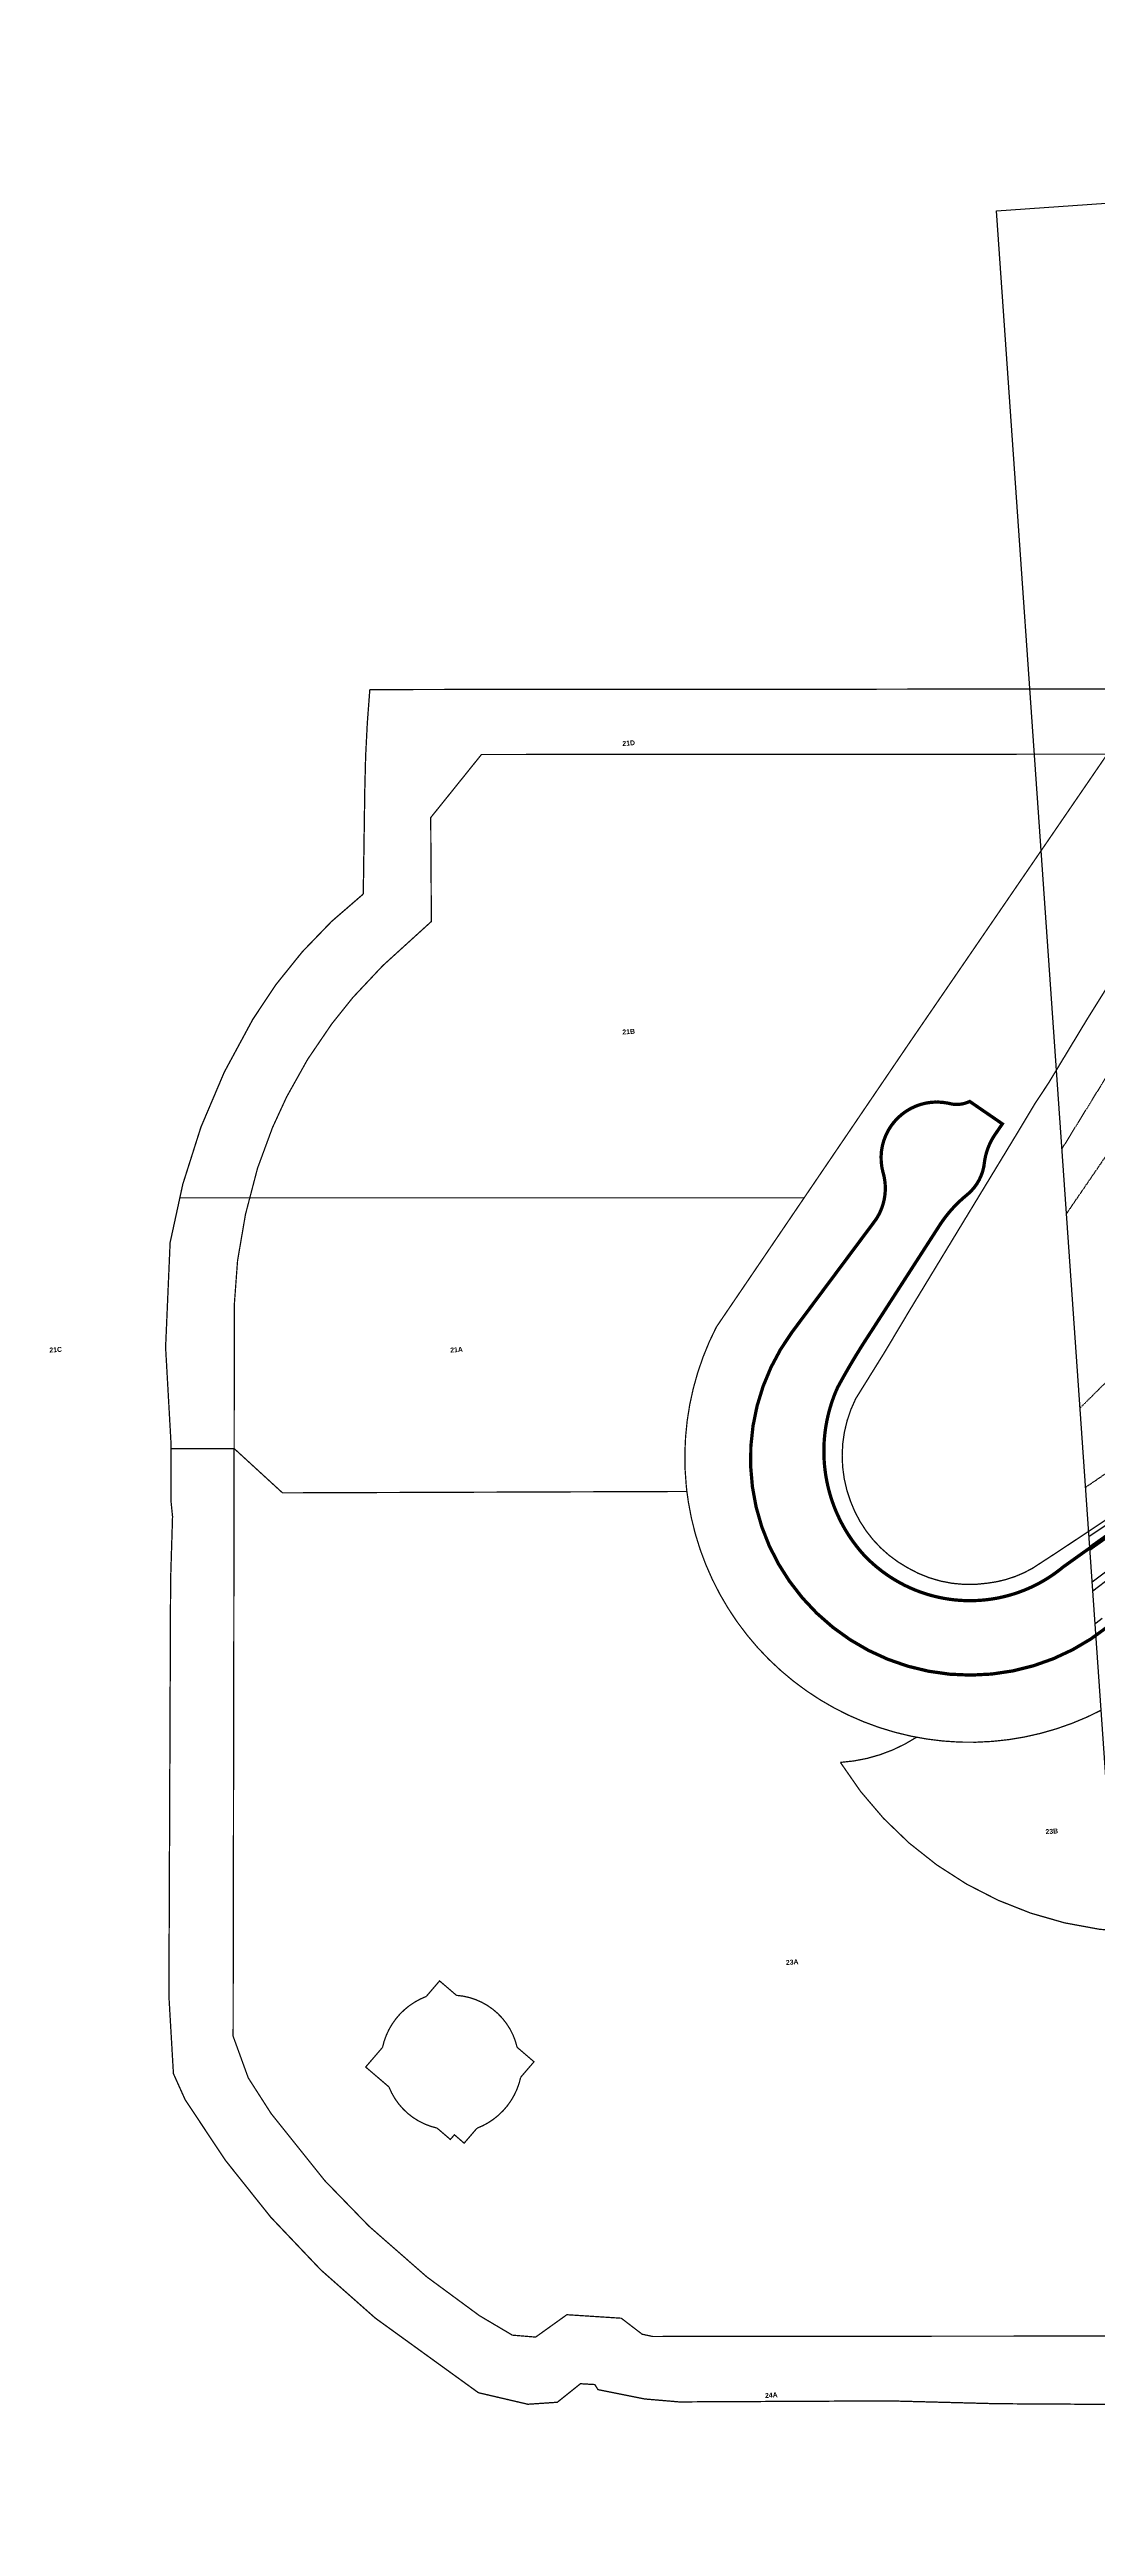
# Model space of a CAD drawing. Header units: millimetres. Extents: x 50357 to 985146, y 723188 to 1803594.
# Drawn here: x 831462 to 831782, y 819707 to 820462 of the extents above; entities that cross this region are included whole.
import ezdxf
from ezdxf.xclip import XClip

# ---------------------------------------------------------------- set-up
doc = ezdxf.new("R2010")
doc.units = ezdxf.units.MM
doc.header["$LTSCALE"] = 3
doc.header["$MEASUREMENT"] = 0
for name, pattern in [('DASHED', [19.05, 12.7, -6.35]), ('PHANTOM', [2.5, 1.25, -0.25, 0.25, -0.25, 0.25, -0.25]), ('x-baseplan$0$DGN Style 2', [1.94727e-06, 0, -1.94727e-06]), ('x-baseplan$0$XXXXX-PIW-DWG-P00-XXXX-R100-WS4-00$0$XXXXX-PIW-P-WHCGRDP1-XXX$0$HIDDEN', [9.525, 6.35, -3.175])]:
    doc.linetypes.add(name, pattern=pattern)
doc.layers.get('Defpoints').update_dxf_attribs({"color": 32})
for name, color, linetype in [('00_Xref', 7, 'Continuous'), ('_PARCEL BOUNDARY', 10, 'DASHED'), ('x-baseplan$0$XXXXX-PIW-DWG-P00-XXXX-R100-WS4-00$0$XXXXX-PIW-P-WHCGRDP1-XXX$0$MMH125__', 3, 'x-baseplan$0$XXXXX-PIW-DWG-P00-XXXX-R100-WS4-00$0$XXXXX-PIW-P-WHCGRDP1-XXX$0$HIDDEN'), ('x-baseplan$0$XXXXX-PIW-DWG-P00-XXXX-R100-WS4-00$0$XXXXX-PIW-P-WHCGRDP1-XXX$0$MMH813_1', 3, 'Continuous'), ('x-baseplan$0$XXXXX-PIW-DWG-P00-XXXX-R100-WS4-00$0$XXXXX-PIW-P-WHCGRDP1-XXX$0$MMH813__', 3, 'Continuous')]:
    doc.layers.add(name, color=color, linetype=linetype)
doc.layers.add('DraftConditionLine_AtGradeRoad_20180809', color=7, linetype='Continuous', lineweight=0)
doc.layers.add('x-baseplan$0$AR-ROAD_AR_BS_MI_', color=7, linetype='Continuous', true_color=0x6d6d6d)
doc.styles.add('_BOLD', font='arialbd.ttf', dxfattribs={"width": 0.8})

# ---------------------------------------------------------------- blocks, each defined once
blk = doc.blocks.new('x-baseplan$0$XXXXX-PIW-DWG-P00-XXXX-R100-WS4-00')
at = {"layer": 'x-baseplan$0$XXXXX-PIW-DWG-P00-XXXX-R100-WS4-00$0$XXXXX-PIW-P-WHCGRDP1-XXX$0$MMH125__', "ltscale": 0.1, "elevation": 5.02, "flags": 128}
blk.add_lwpolyline([(834162.37, 818072.13, 0.041317), (834153.66, 818054.56, 0.149831), (834152.95, 818029.09, 0.167866), (834164.68, 818009.54, 0.143372), (834187.21, 817997.65, 0.117117), (834209.54, 817998.54, 0.054077), (834229.89, 818009.48, 11.405065)], format="xyb", dxfattribs=at)
at = {"layer": 'x-baseplan$0$XXXXX-PIW-DWG-P00-XXXX-R100-WS4-00$0$XXXXX-PIW-P-WHCGRDP1-XXX$0$MMH813_1'}
for p, q in [((834236.23, 818002.81, 5.75), (834228.24, 817996.79, 5.45)), ((834237.61, 818000.97, 5.75), (834229.62, 817994.96, 5.45))]:
    blk.add_line(p, q, dxfattribs=at)
at = {"layer": 'x-baseplan$0$XXXXX-PIW-DWG-P00-XXXX-R100-WS4-00$0$XXXXX-PIW-P-WHCGRDP1-XXX$0$MMH813__', "ltscale": 0.005142, "elevation": 5.71}
blk.add_lwpolyline([(834255.19, 818027.4), (834222.81, 818004.47), (834222.52, 818004.26), (834220.91, 818003.04), (834220.14, 818002.48), (834219.34, 818001.91), (834218.52, 818001.37), (834217.7, 818000.85), (834216.86, 818000.34), (834216.02, 817999.85), (834215.16, 817999.38), (834214.29, 817998.93), (834213.41, 817998.5), (834212.53, 817998.09), (834211.63, 817997.7), (834210.73, 817997.32), (834209.81, 817996.97), (834208.89, 817996.64), (834207.97, 817996.33), (834207.03, 817996.04), (834206.09, 817995.77), (834205.15, 817995.52), (834204.2, 817995.3), (834203.24, 817995.09), (834202.28, 817994.91), (834201.32, 817994.74), (834200.35, 817994.6), (834199.38, 817994.48), (834198.41, 817994.38), (834197.43, 817994.31), (834196.46, 817994.25), (834195.48, 817994.22), (834194.5, 817994.21), (834193.52, 817994.22), (834192.55, 817994.25), (834191.57, 817994.3), (834190.59, 817994.38), (834189.62, 817994.47), (834188.65, 817994.59), (834187.68, 817994.73), (834186.72, 817994.89), (834185.76, 817995.07), (834184.8, 817995.28), (834183.85, 817995.5), (834182.9, 817995.75), (834181.96, 817996.02), (834181.03, 817996.3), (834180.1, 817996.61), (834179.18, 817996.94), (834178.27, 817997.29), (834177.36, 817997.66), (834176.47, 817998.05), (834175.98, 817998.28), (834175.58, 817998.46), (834174.7, 817998.89), (834173.83, 817999.34), (834172.97, 817999.81), (834172.12, 818000.29), (834171.29, 818000.8), (834170.46, 818001.32), (834169.65, 818001.87), (834168.85, 818002.43), (834168.06, 818003), (834167.28, 818003.6), (834166.52, 818004.21), (834165.77, 818004.84), (834165.04, 818005.49), (834164.32, 818006.15), (834163.61, 818006.83), (834162.92, 818007.52), (834162.25, 818008.23), (834161.59, 818008.95), (834160.95, 818009.69), (834160.32, 818010.44), (834159.72, 818011.21), (834159.12, 818011.98), (834158.55, 818012.78), (834157.99, 818013.58), (834157.46, 818014.4), (834156.94, 818015.22), (834156.43, 818016.06), (834155.95, 818016.91), (834155.49, 818017.78), (834155.04, 818018.65), (834154.62, 818019.53), (834154.21, 818020.42), (834153.83, 818021.32), (834153.46, 818022.22), (834153.12, 818023.14), (834152.79, 818024.06), (834152.49, 818024.99), (834152.21, 818025.92), (834151.94, 818026.87), (834151.7, 818027.81), (834151.48, 818028.77), (834151.28, 818029.72), (834151.11, 818030.68), (834150.95, 818031.65), (834150.81, 818032.62), (834150.7, 818033.59), (834150.61, 818034.56), (834150.53, 818035.62), (834150.45, 818036.55), (834150.39, 818037.53), (834150.35, 818038.5), (834150.33, 818039.48), (834150.33, 818040.46), (834150.35, 818041.44), (834150.39, 818042.41), (834150.46, 818043.39), (834150.55, 818044.36), (834150.65, 818045.34), (834150.78, 818046.31), (834150.93, 818047.27), (834151.11, 818048.23), (834151.3, 818049.19), (834151.51, 818050.15), (834151.56, 818050.33), (834151.75, 818051.1), (834152, 818052.04), (834152.28, 818052.98), (834152.58, 818053.91), (834152.89, 818054.84), (834153.23, 818055.75), (834153.59, 818056.66), (834153.97, 818057.57), (834154.36, 818058.46), (834154.78, 818059.34), (834155.22, 818060.22), (834155.67, 818061.09), (834156.15, 818061.94), (834156.64, 818062.79), (834157.15, 818063.62), (834157.31, 818063.88), (834157.68, 818064.48), (834161.94, 818071.46), (834162.37, 818072.13), (834185.56, 818108.08), (834185.68, 818108.26), (834186.22, 818109.07), (834186.78, 818109.87), (834187.37, 818110.65), (834187.97, 818111.42), (834188.59, 818112.17), (834189.23, 818112.9), (834189.32, 818113.01), (834189.89, 818113.62), (834190.56, 818114.33), (834191.26, 818115.01), (834191.97, 818115.68), (834192.69, 818116.33), (834193.44, 818116.96), (834193.83, 818117.28), (834194.22, 818117.61), (834195.01, 818118.34), (834195.74, 818119.13), (834196.41, 818119.96), (834197.02, 818120.84), (834197.57, 818121.76), (834198.05, 818122.72), (834198.46, 818123.71), (834198.79, 818124.73), (834199.06, 818125.77), (834199.25, 818126.82), (834199.38, 818127.81), (834199.54, 818128.75), (834199.74, 818129.67), (834200, 818130.59), (834200.3, 818131.49), (834200.38, 818131.72), (834200.64, 818132.38), (834201.03, 818133.24), (834201.46, 818134.09), (834201.93, 818134.91), (834202.44, 818135.71), (834204.13, 818138.18), (834208.27, 818144.21)], dxfattribs=at)
at = {"layer": 'x-baseplan$0$XXXXX-PIW-DWG-P00-XXXX-R100-WS4-00$0$XXXXX-PIW-P-WHCGRDP1-XXX$0$MMH813__', "ltscale": 0.005142}
for points in [[(834238.05, 818015.26, 5.91), (834233.15, 818011.8, 5.75), (834232.33, 818011.22, 5.72), (834231.52, 818010.64, 5.68), (834230.7, 818010.06, 5.65), (834229.89, 818009.48, 5.61), (834224.17, 818005.44, 5.34), (834223.36, 818004.86, 5.3), (834222.81, 818004.47, 5.27), (834222.52, 818004.26, 5.26), (834220.91, 818003.04, 5.18), (834220.14, 818002.48, 5.13), (834219.34, 818001.91, 5.09), (834218.52, 818001.37, 5.04), (834217.7, 818000.85, 4.99), (834216.86, 818000.34, 4.95), (834216.02, 817999.85, 4.9), (834215.16, 817999.38, 4.87), (834214.29, 817998.93, 4.84), (834213.41, 817998.5, 4.81), (834212.53, 817998.09, 4.78), (834211.63, 817997.7, 4.75), (834210.73, 817997.32, 4.72), (834209.81, 817996.97, 4.69), (834208.89, 817996.64, 4.67), (834207.97, 817996.33, 4.64), (834207.03, 817996.04, 4.62), (834206.09, 817995.77, 4.6), (834205.15, 817995.52, 4.58), (834204.2, 817995.3, 4.56), (834203.24, 817995.09, 4.54), (834202.28, 817994.91, 4.52), (834201.32, 817994.74, 4.51), (834200.35, 817994.6, 4.49), (834199.38, 817994.48, 4.48), (834198.41, 817994.38, 4.46), (834197.43, 817994.31, 4.45), (834196.46, 817994.25, 4.44), (834195.48, 817994.22, 4.43), (834194.5, 817994.21, 4.42), (834193.52, 817994.22, 4.42), (834192.55, 817994.25, 4.41), (834191.57, 817994.3, 4.41), (834190.59, 817994.38, 4.4), (834189.62, 817994.47, 4.4), (834188.65, 817994.59, 4.4), (834187.68, 817994.73, 4.4), (834186.72, 817994.89, 4.4), (834185.76, 817995.07, 4.4), (834184.8, 817995.28, 4.4), (834183.85, 817995.5, 4.41), (834182.9, 817995.75, 4.41), (834181.96, 817996.02, 4.42), (834181.03, 817996.3, 4.43), (834180.1, 817996.61, 4.43), (834179.18, 817996.94, 4.44), (834178.27, 817997.29, 4.45), (834177.36, 817997.66, 4.47), (834176.47, 817998.05, 4.48), (834175.98, 817998.28, 4.49), (834175.58, 817998.46, 4.49), (834174.7, 817998.89, 4.5), (834173.83, 817999.34, 4.51), (834172.97, 817999.81, 4.53), (834172.12, 818000.29, 4.54), (834171.29, 818000.8, 4.55), (834170.46, 818001.32, 4.56), (834169.65, 818001.87, 4.57), (834168.85, 818002.43, 4.58), (834168.06, 818003, 4.59), (834167.28, 818003.6, 4.6), (834166.52, 818004.21, 4.6), (834165.77, 818004.84, 4.61), (834165.04, 818005.49, 4.61), (834164.32, 818006.15, 4.61), (834163.61, 818006.83, 4.61), (834162.92, 818007.52, 4.61), (834162.25, 818008.23, 4.6), (834161.59, 818008.95, 4.6), (834160.95, 818009.69, 4.59), (834160.32, 818010.44, 4.59), (834159.72, 818011.21, 4.58), (834159.12, 818011.98, 4.57), (834158.55, 818012.78, 4.55), (834157.99, 818013.58, 4.54), (834157.46, 818014.4, 4.53), (834156.94, 818015.22, 4.52), (834156.43, 818016.06, 4.51), (834155.95, 818016.91, 4.49), (834155.49, 818017.78, 4.48), (834155.04, 818018.65, 4.47), (834154.62, 818019.53, 4.46), (834154.21, 818020.42, 4.45), (834153.83, 818021.32, 4.44), (834153.46, 818022.22, 4.43), (834153.12, 818023.14, 4.42), (834152.79, 818024.06, 4.41), (834152.49, 818024.99, 4.41), (834152.21, 818025.92, 4.4), (834151.94, 818026.87, 4.4), (834151.7, 818027.81, 4.4), (834151.48, 818028.77, 4.4), (834151.28, 818029.72, 4.4), (834151.11, 818030.68, 4.4), (834150.95, 818031.65, 4.4), (834150.81, 818032.62, 4.4), (834150.7, 818033.59, 4.41), (834150.61, 818034.56, 4.41), (834150.53, 818035.62, 4.42), (834150.45, 818036.55, 4.43), (834150.39, 818037.53, 4.44), (834150.35, 818038.5, 4.45), (834150.33, 818039.48, 4.46), (834150.33, 818040.46, 4.47), (834150.35, 818041.44, 4.48), (834150.39, 818042.41, 4.49), (834150.46, 818043.39, 4.51), (834150.55, 818044.36, 4.52), (834150.65, 818045.34, 4.53), (834150.78, 818046.31, 4.54), (834150.93, 818047.27, 4.55), (834151.11, 818048.23, 4.57), (834151.3, 818049.19, 4.58), (834151.51, 818050.15, 4.59), (834151.56, 818050.33, 4.59), (834151.75, 818051.1, 4.6), (834152, 818052.04, 4.62), (834152.28, 818052.98, 4.63), (834152.58, 818053.91, 4.64), (834152.89, 818054.84, 4.65), (834153.23, 818055.75, 4.66), (834153.59, 818056.66, 4.67), (834153.97, 818057.57, 4.69), (834154.36, 818058.46, 4.7), (834154.78, 818059.34, 4.71), (834155.22, 818060.22, 4.74), (834155.67, 818061.09, 4.76), (834156.15, 818061.94, 4.78), (834156.64, 818062.79, 4.8), (834157.15, 818063.62, 4.82), (834157.31, 818063.88, 4.83), (834157.68, 818064.48, 4.84), (834159.25, 818067.04, 4.9), (834159.77, 818067.9, 4.92), (834160.29, 818068.75, 4.94), (834160.81, 818069.6, 4.96), (834161.33, 818070.46, 4.98), (834161.85, 818071.31, 5), (834161.94, 818071.46, 5), (834162.37, 818072.13, 5.02), (834162.92, 818072.97, 5.04), (834163.46, 818073.81, 5.06), (834164, 818074.65, 5.08), (834164.54, 818075.5, 5.09), (834165.08, 818076.34, 5.11), (834180.8, 818100.71, 5.43), (834185.56, 818108.08, 5.52), (834185.68, 818108.26, 5.52), (834186.22, 818109.07, 5.55), (834186.78, 818109.87, 5.58), (834187.37, 818110.65, 5.61), (834187.97, 818111.42, 5.64), (834188.59, 818112.17, 5.68), (834189.23, 818112.9, 5.71), (834189.32, 818113.01, 5.72), (834189.89, 818113.62, 5.75), (834190.56, 818114.33, 5.82), (834191.26, 818115.01, 5.85), (834191.97, 818115.68, 5.86), (834192.69, 818116.33, 5.87), (834193.44, 818116.96, 5.87), (834193.83, 818117.28, 5.88), (834194.22, 818117.61, 5.88), (834195.01, 818118.34, 5.89), (834195.74, 818119.13, 5.9), (834196.41, 818119.96, 5.9), (834197.02, 818120.84, 5.91), (834197.57, 818121.76, 5.91), (834198.05, 818122.72, 5.92), (834198.46, 818123.71, 5.92), (834198.79, 818124.73, 5.92), (834199.06, 818125.77, 5.93), (834199.25, 818126.82, 5.93), (834199.38, 818127.81, 5.93), (834199.54, 818128.75, 5.93), (834199.74, 818129.67, 5.93), (834200, 818130.59, 5.93), (834200.3, 818131.49, 5.9), (834200.38, 818131.72, 5.88), (834200.64, 818132.38, 5.86), (834201.03, 818133.24, 5.85), (834201.46, 818134.09, 5.84), (834201.93, 818134.91, 5.83), (834202.44, 818135.71, 5.84), (834204.13, 818138.18, 5.9), (834204.7, 818139.01, 5.92), (834205.27, 818139.83, 5.94), (834205.83, 818140.66, 5.96), (834208.27, 818144.21, 6.05)], [(834234.39, 817984.28, 0), (834232.89, 817983.2, 0), (834230.93, 817981.89, 0), (834228.94, 817980.64, 0), (834228.71, 817980.51, 0), (834227.6, 817979.86, 0), (834226.9, 817979.47, 0), (834224.72, 817978.32, 0), (834222.51, 817977.25, 0), (834220.25, 817976.26, 0), (834217.97, 817975.36, 0), (834215.65, 817974.54, 0), (834213.3, 817973.8, 0), (834210.92, 817973.16, 0), (834208.53, 817972.6, 0), (834206.12, 817972.13, 0), (834203.69, 817971.74, 0), (834201.24, 817971.45, 0), (834198.79, 817971.25, 0), (834196.33, 817971.13, 0), (834193.87, 817971.11, 0), (834191.41, 817971.17, 0), (834188.96, 817971.33, 0), (834186.51, 817971.58, 0), (834184.08, 817971.91, 0), (834181.65, 817972.34, 0), (834179.25, 817972.85, 0), (834176.86, 817973.45, 0), (834174.5, 817974.14, 0), (834172.16, 817974.92, 0), (834169.86, 817975.78, 0), (834168.16, 817976.47, 0), (834167.59, 817976.72, 0), (834165.35, 817977.75, 0), (834163.16, 817978.85, 0), (834161, 817980.04, 0), (834158.89, 817981.31, 0), (834156.83, 817982.65, 0), (834156.3, 817983.01, 0), (834154.82, 817984.07, 0), (834152.86, 817985.55, 0), (834150.96, 817987.11, 0), (834149.12, 817988.74, 0), (834148.21, 817989.59, 0), (834147.33, 817990.44, 0), (834145.61, 817992.2, 0), (834143.96, 817994.02, 0), (834142.37, 817995.9, 0), (834141.24, 817997.34, 0), (834140.86, 817997.84, 0), (834139.41, 817999.83, 0), (834138.05, 818001.87, 0), (834136.75, 818003.97, 0), (834135.54, 818006.1, 0), (834134.4, 818008.29, 0), (834134.11, 818008.86, 0), (834133.34, 818010.51, 0), (834132.37, 818012.77, 0), (834131.48, 818015.06, 0), (834130.67, 818017.38, 0), (834129.95, 818019.74, 0), (834129.32, 818022.11, 0), (834128.77, 818024.51, 0), (834128.31, 818026.93, 0), (834127.94, 818029.36, 0), (834127.66, 818031.8, 0), (834127.47, 818034.26, 0), (834127.44, 818036.72, 0), (834127.49, 818039.17, 0), (834127.64, 818041.62, 0), (834127.87, 818044.06, 0), (834128.19, 818046.49, 0), (834128.6, 818048.91, 0), (834129.1, 818051.3, 0), (834129.38, 818052.45, 0), (834129.69, 818053.67, 0), (834130.36, 818056.02, 0), (834131.12, 818058.34, 0), (834131.96, 818060.63, 0), (834132.88, 818062.88, 0), (834133.88, 818065.09, 0), (834134.97, 818067.27, 0), (834135.63, 818068.5, 0), (834136.13, 818069.4, 0), (834137.4, 818071.54, 0), (834138.75, 818073.62, 0), (834139.88, 818075.26, 0), (834140.17, 818075.66, 0), (834144.38, 818081.07, 0), (834148.57, 818086.68, 0), (834165.76, 818110, 0)], [(834234.88, 817988.37, 0), (834233, 817986.96, 0), (834232.62, 817986.67, 0), (834231.18, 817985.64, 0), (834229.32, 817984.38, 0), (834227.41, 817983.19, 0), (834227.19, 817983.06, 0), (834226.13, 817982.45, 0), (834225.46, 817982.07, 0), (834223.38, 817980.97, 0), (834221.26, 817979.95, 0), (834219.11, 817979.01, 0), (834216.92, 817978.14, 0), (834214.71, 817977.36, 0), (834212.46, 817976.66, 0), (834210.19, 817976.04, 0), (834207.91, 817975.51, 0), (834205.6, 817975.06, 0), (834203.28, 817974.69, 0), (834200.94, 817974.41, 0), (834198.6, 817974.21, 0), (834196.25, 817974.11, 0), (834193.9, 817974.08, 0), (834191.55, 817974.15, 0), (834189.2, 817974.3, 0), (834186.86, 817974.53, 0), (834184.54, 817974.85, 0), (834182.22, 817975.26, 0), (834179.92, 817975.75, 0), (834177.64, 817976.32, 0), (834175.38, 817976.98, 0), (834173.15, 817977.72, 0), (834170.95, 817978.54, 0), (834169.33, 817979.21, 0), (834168.78, 817979.45, 0), (834166.64, 817980.43, 0), (834164.54, 817981.49, 0), (834162.48, 817982.62, 0), (834160.47, 817983.83, 0), (834158.5, 817985.11, 0), (834157.99, 817985.46, 0), (834156.58, 817986.47, 0), (834154.71, 817987.89, 0), (834152.89, 817989.38, 0), (834151.13, 817990.94, 0), (834150.26, 817991.74, 0), (834149.42, 817992.56, 0), (834147.78, 817994.24, 0), (834146.2, 817995.98, 0), (834144.68, 817997.78, 0), (834143.6, 817999.15, 0), (834143.24, 817999.63, 0), (834141.86, 818001.53, 0), (834140.55, 818003.48, 0), (834139.31, 818005.48, 0), (834138.15, 818007.53, 0), (834137.06, 818009.61, 0), (834136.79, 818010.16, 0), (834136.05, 818011.73, 0), (834135.12, 818013.89, 0), (834134.27, 818016.09, 0), (834133.5, 818018.31, 0), (834132.81, 818020.55, 0), (834132.2, 818022.83, 0), (834131.68, 818025.12, 0), (834131.25, 818027.43, 0), (834130.89, 818029.75, 0), (834130.63, 818032.09, 0), (834130.44, 818034.43, 0), (834130.41, 818036.78, 0), (834130.47, 818039.13, 0), (834130.61, 818041.47, 0), (834130.83, 818043.8, 0), (834131.14, 818046.12, 0), (834131.54, 818048.43, 0), (834132.02, 818050.72, 0), (834132.28, 818051.82, 0), (834132.58, 818052.98, 0), (834133.23, 818055.22, 0), (834133.95, 818057.44, 0), (834134.76, 818059.62, 0), (834135.64, 818061.77, 0), (834136.6, 818063.89, 0), (834137.64, 818065.96, 0), (834138.27, 818067.14, 0), (834138.75, 818067.99, 0), (834139.97, 818070.04, 0), (834141.26, 818072.03, 0), (834142.35, 818073.59, 0), (834142.62, 818073.97, 0), (834146.83, 818079.38, 0), (834151.02, 818084.99, 0), (834167.8, 818107.76, 0)], [(834256.03, 818026.8, 0), (834223.37, 818003.67, 0), (834221.49, 818002.26, 0), (834221.22, 818002.06, 0), (834220.22, 818001.34, 0), (834218.91, 818000.46, 0), (834217.57, 817999.62, 0), (834217.42, 817999.53, 0), (834216.67, 817999.1, 0), (834216.2, 817998.84, 0), (834214.74, 817998.06, 0), (834213.26, 817997.35, 0), (834211.75, 817996.69, 0), (834210.21, 817996.08, 0), (834208.66, 817995.53, 0), (834207.09, 817995.04, 0), (834205.5, 817994.61, 0), (834203.89, 817994.23, 0), (834202.27, 817993.91, 0), (834200.64, 817993.66, 0), (834199.01, 817993.46, 0), (834197.36, 817993.32, 0), (834195.72, 817993.25, 0), (834194.07, 817993.23, 0), (834192.42, 817993.28, 0), (834190.77, 817993.38, 0), (834189.13, 817993.55, 0), (834187.5, 817993.77, 0), (834185.87, 817994.06, 0), (834184.26, 817994.4, 0), (834182.66, 817994.8, 0), (834181.08, 817995.27, 0), (834179.52, 817995.79, 0), (834177.97, 817996.36, 0), (834176.83, 817996.83, 0), (834176.45, 817996.99, 0), (834174.95, 817997.68, 0), (834173.48, 817998.42, 0), (834172.03, 817999.22, 0), (834170.62, 818000.07, 0), (834169.24, 818000.97, 0), (834168.88, 818001.21, 0), (834167.89, 818001.92, 0), (834166.58, 818002.92, 0), (834165.3, 818003.96, 0), (834164.07, 818005.05, 0), (834163.46, 818005.62, 0), (834162.87, 818006.19, 0), (834161.72, 818007.37, 0), (834160.61, 818008.59, 0), (834159.55, 818009.85, 0), (834158.79, 818010.81, 0), (834158.53, 818011.15, 0), (834157.56, 818012.48, 0), (834156.65, 818013.85, 0), (834155.78, 818015.26, 0), (834154.96, 818016.69, 0), (834154.2, 818018.15, 0), (834154.01, 818018.54, 0), (834153.49, 818019.64, 0), (834152.84, 818021.15, 0), (834152.24, 818022.69, 0), (834151.7, 818024.25, 0), (834151.22, 818025.83, 0), (834150.8, 818027.42, 0), (834150.43, 818029.03, 0), (834150.12, 818030.65, 0), (834149.88, 818032.28, 0), (834149.69, 818033.91, 0), (834149.56, 818035.56, 0), (834149.43, 818037.2, 0), (834149.36, 818038.86, 0), (834149.35, 818040.51, 0), (834149.4, 818042.17, 0), (834149.52, 818043.83, 0), (834149.69, 818045.48, 0), (834149.92, 818047.13, 0), (834150.06, 818047.93, 0), (834150.22, 818048.77, 0), (834150.57, 818050.4, 0), (834150.99, 818052.02, 0), (834151.47, 818053.63, 0), (834152, 818055.22, 0), (834152.59, 818056.79, 0), (834153.25, 818058.34, 0), (834153.65, 818059.22, 0), (834153.96, 818059.86, 0), (834154.74, 818061.41, 0), (834155.59, 818062.92, 0), (834156.31, 818064.1, 0), (834156.49, 818064.4, 0), (834160.06, 818070.26, 0), (834163.81, 818076.17, 0), (834180.08, 818101.39, 0), (834184.99, 818109.02, 0), (834185.05, 818109.12, 0)]]:
    blk.add_polyline3d(points, dxfattribs=at)
blk = doc.blocks.new('x-baseplan')
at = {"layer": 'x-baseplan$0$AR-ROAD_AR_BS_MI_'}
blk.add_line((834217.07, 818004.36), (834353.63, 818095.16), dxfattribs=at)
at = {"layer": 'x-baseplan$0$AR-ROAD_AR_BS_MI_', "linetype": 'x-baseplan$0$DGN Style 2', "lineweight": 0, "flags": 128}
for points in [[(834018.47, 818271.96), (834170.03, 818271.86), (834240.01, 818271.91)], [(834338.64, 817759.3), (834330.93, 817747.27), (834329.82, 817745.85), (834328.55, 817744.57), (834327.14, 817743.44), (834325.61, 817742.49), (834323.97, 817741.72), (834322.26, 817741.14), (834320.08, 817740.72), (834269.72, 817740.45), (834219.96, 817740.53), (834189.17, 817741.14), (834167.98, 817742.62), (834089.24, 817741.61), (834063.8, 817742), (834061.99, 817741.99), (834060.19, 817741.98), (834058.38, 817741.99), (834056.57, 817742.02), (834054.77, 817742.06), (834052.96, 817742.12), (834051.16, 817742.19), (834049.35, 817742.23), (834047.56, 817742.48), (834045.82, 817742.95), (834044.14, 817743.62), (834042.59, 817744.54), (834041.04, 817745.47), (834039.5, 817746.42), (834037.72, 817747.53), (834017.77, 817760.4), (834002.15, 817771.82), (833988.2, 817785.4), (833964.24, 817813.25), (833941.51, 817845.5), (833942.28, 817909.63), (833942.24, 817939.9), (833942.53, 817969.8), (833941.17, 817989.39), (833943.36, 818000.04)], [(834356.49, 817806.09), (834356.49, 817806.08), (834353.36, 817801.12), (834348.18, 817792.05), (834342, 817781.29), (834337.82, 817773.86), (834333.93, 817766.29), (834328.55, 817756.22), (834321.67, 817754.73), (834314.9, 817753.14), (834306.78, 817751.36), (834293.69, 817749.91), (834251.08, 817749.28), (834225.55, 817749.28), (834207.55, 817749.19), (834176.44, 817748.99), (834157.37, 817748.89), (834129.08, 817748.76), (834114.3, 817749.6), (834102.06, 817750.94), (834095.28, 817751.73), (834087.65, 817752.45), (834080.5, 817754.51), (834075.53, 817755.48), (834068.5, 817749.3), (834052.26, 817749.67), (834046.21, 817753.18), (834034.66, 817759.38), (834019.87, 817769.75), (834005.84, 817781.13), (833992.64, 817793.47), (833980.34, 817806.7), (833968.99, 817820.76), (833959.72, 817834.12), (833950.31, 817850)]]:
    blk.add_lwpolyline(points, dxfattribs=at)
at = {"layer": 'x-baseplan$0$AR-ROAD_AR_BS_MI_', "linetype": 'x-baseplan$0$DGN Style 2', "flags": 128}
for points in [[(834296.64, 818266.97), (834296.61, 818266.86), (834296.57, 818266.74), (834296.54, 818266.62), (834296.51, 818266.5), (834296.49, 818266.38), (834296.44, 818266.16), (834294.52, 818261.04), (834292.5, 818255.94), (834290.39, 818250.88), (834288.2, 818245.86), (834285.92, 818240.88), (834283.55, 818235.94), (834279.81, 818228.56), (834260.26, 818194.18), (834240.1, 818160.14), (834218.88, 818125.7)], [(834212.44, 818095.01), (834277.13, 818189.59), (834277.26, 818189.78), (834277.38, 818189.98), (834277.51, 818190.17), (834277.63, 818190.37), (834277.74, 818190.57), (834277.86, 818190.78), (834277.97, 818190.98), (834278.07, 818191.19), (834278.17, 818191.4), (834278.27, 818191.61), (834278.37, 818191.82), (834278.46, 818192.03), (834278.55, 818192.25), (834278.63, 818192.47), (834278.71, 818192.68), (834278.78, 818192.9), (834278.86, 818193.12), (834278.92, 818193.35), (834278.99, 818193.57), (834279.05, 818193.79), (834279.11, 818194.02), (834279.16, 818194.25), (834279.21, 818194.47), (834279.29, 818194.91)], [(834236.41, 818060.84), (834194.52, 818019.36)]]:
    blk.add_lwpolyline(points, dxfattribs=at)
at = {"layer": 'x-baseplan$0$AR-ROAD_AR_BS_MI_', "linetype": 'x-baseplan$0$DGN Style 2'}
blk.add_open_spline([(834217.16, 818123.01), (834207.97, 818108.73), (834203.01, 818100.94), (834198.06, 818093.15), (834190.62, 818081.99), (834182.3, 818069.51), (834173.97, 818057.03), (834172.72, 818055.14), (834172.44, 818054.65), (834171.88, 818053.67), (834171.38, 818052.72), (834170.77, 818051.37), (834170.42, 818050.51), (834170.28, 818050.12), (834170.23, 818049.92), (834170.19, 818049.72), (834170.14, 818049.49), (834169.74, 818048.4), (834169.42, 818047.3), (834168.84, 818044.68), (834168.59, 818042.67), (834168.57, 818039.77), (834168.68, 818038.3), (834168.81, 818037.28), (834168.89, 818036.75), (834169.04, 818035.78), (834169.24, 818034.82), (834169.45, 818033.9), (834169.58, 818033.39), (834169.71, 818032.88), (834169.9, 818032.21), (834170.19, 818031.2), (834170.69, 818029.81), (834171.03, 818028.91), (834171.4, 818028.04), (834171.78, 818027.15), (834172.27, 818026.17), (834172.54, 818025.66), (834173.27, 818024.36), (834174.13, 818023.08), (834175.87, 818020.97), (834176.82, 818019.99), (834178.14, 818018.82), (834178.57, 818018.47), (834179.74, 818017.57), (834180.76, 818016.89), (834182.31, 818016), (834183.08, 818015.6), (834183.86, 818015.19), (834184.88, 818014.7), (834185.91, 818014.23), (834187.24, 818013.67), (834188, 818013.38), (834189.35, 818012.87), (834190.12, 818012.62), (834190.98, 818012.34), (834191.52, 818012.19), (834192.05, 818012.05), (834192.9, 818011.86), (834193.86, 818011.69), (834195.59, 818011.53), (834196.73, 818011.51), (834198.12, 818011.6), (834199.27, 818011.69), (834200.93, 818011.93), (834201.95, 818012.12), (834203.03, 818012.35), (834203.99, 818012.58), (834205.45, 818013.01), (834207.14, 818013.56), (834208.4, 818014.1), (834209.52, 818014.66), (834210.66, 818015.27), (834211.75, 818015.98), (834212.64, 818016.64), (834212.85, 818016.8), (834213.05, 818016.96), (834213.38, 818017.18), (834235.42, 818032.28), (834257.46, 818047.37), (834313.23, 818085.55)], degree=3, knots=[0, 0, 0, 0, 0.118549, 0.119922, 0.119922, 0.292667, 0.314758, 0.314758, 0.322104, 0.322104, 0.329451, 0.336081, 0.341297, 0.341488, 0.341488, 0.343923, 0.344155, 0.344618, 0.358987, 0.358987, 0.379393, 0.385178, 0.39664, 0.398543, 0.398543, 0.403565, 0.411326, 0.411326, 0.415739, 0.418174, 0.418174, 0.424794, 0.431794, 0.437349, 0.437349, 0.444091, 0.44981, 0.451582, 0.451582, 0.469286, 0.471423, 0.487063, 0.487063, 0.494301, 0.494301, 0.506246, 0.510156, 0.517505, 0.517505, 0.52162, 0.532201, 0.532201, 0.540333, 0.542782, 0.550898, 0.550898, 0.554553, 0.55809, 0.55809, 0.565833, 0.570707, 0.580657, 0.580657, 0.588819, 0.595598, 0.602376, 0.602376, 0.609847, 0.615173, 0.622211, 0.632923, 0.632923, 0.638514, 0.649735, 0.649735, 0.652952, 0.653071, 0.653071, 0.658133, 1, 1, 1, 1], dxfattribs=at)
blk.add_blockref('x-baseplan$0$XXXXX-PIW-DWG-P00-XXXX-R100-WS4-00', (0, 0))
blk = doc.blocks.new('PARCEL BOUNDARY')
at = {"layer": '_PARCEL BOUNDARY', "ltscale": 0.2, "const_width": 400}
for points in [[(834256694, 817133907), (834232989, 817133690), (834202736, 817133865), (834169745, 817134732), (834105632, 817134419), (834095122, 817135317), (834080874, 817138176), (834079946, 817139711), (834075547, 817139970), (834068485, 817134307), (834059513, 817133702), (834044421, 817137222), (834012957, 817159986, -0.0868696), (833954966, 817226586), (833951380, 817234555), (833950000, 817258228), (833950511, 817384961), (833951109, 817404498), (833950597, 817409587), (833950593, 817427676), (833948989, 817456124), (833950364, 817488063, -0.0940633), (833975556, 817556113, -0.0902781), (834009286, 817594401), (834009749, 817626239, -0.0189096), (834011285, 817656779), (834240035, 817656948)], [(834242750, 817576451), (834230030, 817556108), (834218394, 817536845), (834214232, 817530553), (834209561, 817522752), (834175873, 817467287), (834168313, 817454617), (834159505, 817440452, 0.2107846), (834157945, 817409099, 0.1803051), (834175259, 817388920, 0.1721578), (834199780, 817384186, 0.1021896), (834213411, 817388708), (834221184, 817393764), (834236604, 817404009)]]:
    blk.add_lwpolyline(points, format="xyb", dxfattribs=at)
at = {"layer": '_PARCEL BOUNDARY', "ltscale": 100, "const_width": 383}
for points in [[(834234507, 817345489), (834230017, 817343309), (834225409, 817341391), (834220700, 817339740), (834215903, 817338363), (834211035, 817337263), (834206112, 817336444), (834201150, 817335909), (834196165, 817335659), (834191175, 817335696), (834186195, 817336019), (834181241, 817336628), (834176331, 817337520), (834171480, 817338692), (834166704, 817340140), (834162019, 817341861), (834157440, 817343847), (834152984, 817346093), (834148663, 817348590), (834144493, 817351332), (834140487, 817354308), (834136658, 817357510), (834133019, 817360925), (834129583, 817364544), (834126359, 817368355), (834123360, 817372343), (834120595, 817376498), (834118072, 817380804), (834115801, 817385248), (834113788, 817389815), (834112041, 817394490), (834110565, 817399257), (834109365, 817404102), (834108445, 817409007), (834108007, 817412150), (833984648, 817411723), (833969897, 817425250), (833969935, 817447466), (833969971, 817469437), (833970937, 817482557), (833973350, 817496662), (833977027, 817510752), (833981581, 817523118), (833985886, 817532471), (833992319, 817543971), (833999729, 817554866), (834006171, 817562900), (834015255, 817572566), (834030059, 817586023), (834029857, 817617710), (834045344, 817636969), (834236237, 817637072), (834176143, 817549386), (834130481, 817482167), (834117000, 817462322), (834114846, 817457820), (834112955, 817453202), (834111331, 817448483), (834109981, 817443678), (834108909, 817438804), (834108118, 817433876), (834107612, 817428911), (834107391, 817423925), (834107456, 817418935), (834107808, 817413957), (834108007, 817412150)], [(834266885, 817154545), (834097559, 817154381), (834094364, 817155070), (834087999, 817159949), (834071396, 817161019), (834061877, 817154192), (834054778, 817154779), (834044721, 817160731), (834028686, 817172548), (834011041, 817188012), (833997529, 817201937), (833981199, 817222357), (833974218, 817233241), (833969588, 817245978), (833969893, 817425241), (833950594, 817425173)]]:
    blk.add_lwpolyline(points, dxfattribs=at)
at = {"layer": '_PARCEL BOUNDARY', "ltscale": 100, "const_width": 383, "flags": 128}
blk.add_lwpolyline([(833953173, 817501723), (833974494, 817501723), (834143765, 817501723)], dxfattribs=at)
blk.add_lwpolyline([(834260789, 817365275), (834285886, 817336758), (834273307, 817297390, -0.0125363), (834271640, 817293857, -0.2950948), (834244613, 817277698, -0.2491379), (834154832, 817329505, 0.128618), (834178082, 817337195)], format="xyb", dxfattribs=at)
blk.add_lwpolyline([(834061374, 817238180), (834056220, 817242594, 0.3295734), (834037718, 817258441), (834032571, 817262849), (834028493, 817258096, 0.2541469), (834015160, 817242558), (834010027, 817236575), (834017126, 817230501, 0.2490243), (834031795, 817217950), (834035854, 817214477), (834037099, 817215913), (834040064, 817213340), (834043981, 817217905, 0.2531514), (834057312, 817233445)], format="xyb", close=True, dxfattribs=at)
at = {"layer": '_PARCEL BOUNDARY', "ltscale": 100, "const_width": 383, "elevation": 989000, "flags": 128}
blk.add_lwpolyline([(834061374, 817238180), (834056220, 817242594, 0.3295734), (834037718, 817258441), (834032571, 817262849), (834028493, 817258096, 0.2541469), (834015160, 817242558), (834010027, 817236575), (834017126, 817230501, 0.2490243), (834031795, 817217950), (834035854, 817214477), (834037099, 817215913), (834040064, 817213340), (834043981, 817217905, 0.2531514), (834057312, 817233445)], format="xyb", close=True, dxfattribs=at)
at = {"layer": 'Defpoints', "style": '_BOLD', "width": 0.8}
for s, p in [('21D', (834088379, 817639572, 994000)), ('21B', (834088379, 817551544, 994000)), ('21C', (833913594, 817454515, 994000)), ('21A', (834035865, 817454515, 994000)), ('23B', (834217451, 817307605, 994000)), ('23A', (834138253, 817267692, 994000)), ('24A', (834131894, 817135590, 994000))]:
    blk.add_text(s, height=1500, rotation=4.00124, dxfattribs=at).set_placement(p)

msp = doc.modelspace()

# ---------------------------------------------------------------- linework, layer by layer
at = {"layer": 'Defpoints'}
msp.add_lwpolyline([(831750.6898, 820412.908), (832454.9178, 820462.139), (832504.2978, 819755.7781), (831800.0699, 819706.5472)], close=True, dxfattribs=at)
at = {"layer": 'DraftConditionLine_AtGradeRoad_20180809', "linetype": 'PHANTOM', "ltscale": 0.3, "const_width": 1, "flags": 128}
msp.add_lwpolyline([(831989.3779, 820165.7243), (831989.3991, 820165.0595), (831989.4085, 820164.3945), (831989.4064, 820163.7294), (831989.3927, 820163.0644), (831989.3674, 820162.3998), (831989.3305, 820161.7358), (831989.282, 820161.0724), (831989.2219, 820160.4101), (831989.1503, 820159.7488), (831989.0671, 820159.0889), (831988.9725, 820158.4306), (831988.8664, 820157.774), (831988.7488, 820157.1194), (831988.6198, 820156.4669), (831988.4795, 820155.8168), (831988.3278, 820155.1693), (831988.1649, 820154.5244), (831987.9907, 820153.8825), (831987.8053, 820153.2438), (831987.6089, 820152.6084), (831987.4013, 820151.9765), (831987.1828, 820151.3483), (831986.9533, 820150.7241), (831986.713, 820150.1039), (831986.4619, 820149.488), (831986.2001, 820148.8766), (831985.9276, 820148.2699), (831985.6447, 820147.668), (831985.3512, 820147.0711), (831985.0474, 820146.4795), (831984.7333, 820145.8932), (831984.409, 820145.3126), (831984.0746, 820144.7376), (831983.7302, 820144.1686), (831983.376, 820143.6057), (831983.012, 820143.0491), (831982.6383, 820142.4989), (831982.2551, 820141.9553), (831981.8625, 820141.4184), (831981.4605, 820140.8885), (831981.0494, 820140.3657), (831980.6292, 820139.8502), (831980.2001, 820139.342), (831979.7622, 820138.8415), (831979.762, 820138.8413), (831977.7578, 820136.8526), (831975.7191, 820134.8992), (831973.6467, 820132.9817), (831971.5411, 820131.1006), (831969.4031, 820129.2566), (831967.2331, 820127.4501), (831965.032, 820125.6818), (831962.8003, 820123.9522), (831960.5388, 820122.2618), (831958.2482, 820120.6111), (831955.929, 820119.0007), (831953.5822, 820117.431), (831951.2082, 820115.9024), (831948.808, 820114.4156), (831946.3822, 820112.9708), (831943.9315, 820111.5686), (831941.4568, 820110.2094), (831938.9587, 820108.8936), (831937.8511, 820108.3279, 0.0292121), (831912.0276, 820095.8033, 0.02526117), (831807.7847, 820025.4198), (831771.119, 819999.2796), (831770.5182, 819998.7875), (831769.909, 819998.3061), (831769.2914, 819997.8353), (831768.6657, 819997.3754), (831768.0321, 819996.9264), (831767.3907, 819996.4886), (831766.7418, 819996.0621), (831766.0856, 819995.6469), (831765.4222, 819995.2433), (831764.7518, 819994.8513), (831764.0747, 819994.471), (831763.3911, 819994.1026), (831762.7012, 819993.7462), (831762.0051, 819993.402), (831761.3032, 819993.0699), (831760.5955, 819992.7501), (831759.8824, 819992.4427), (831759.164, 819992.1478), (831758.4406, 819991.8655), (831757.7124, 819991.5958), (831756.9796, 819991.3389), (831756.2424, 819991.0949), (831755.5011, 819990.8637), (831754.7558, 819990.6455), (831754.0068, 819990.4404), (831753.2544, 819990.2483), (831752.4988, 819990.0694), (831751.7401, 819989.9038), (831750.9786, 819989.7514), (831750.2147, 819989.6123), (831749.4484, 819989.4865), (831748.68, 819989.3742), (831747.9098, 819989.2752), (831747.1379, 819989.1898), (831746.3647, 819989.1178), (831745.5904, 819989.0593), (831744.8151, 819989.0144), (831744.0392, 819988.983), (831743.2629, 819988.9651), (831742.4864, 819988.9608), (831741.7099, 819988.97), (831740.9337, 819988.9928), (831740.158, 819989.0291), (831739.383, 819989.079), (831738.6091, 819989.1424), (831737.8363, 819989.2193), (831737.0651, 819989.3096), (831736.2955, 819989.4134), (831735.5278, 819989.5306), (831734.7624, 819989.6612), (831733.9993, 819989.8051), (831733.2388, 819989.9624), (831732.4812, 819990.1328), (831731.7267, 819990.3165), (831730.9755, 819990.5133), (831730.2279, 819990.7232), (831729.484, 819990.9461), (831728.7441, 819991.182), (831728.0085, 819991.4307), (831727.2773, 819991.6923), (831726.5508, 819991.9665), (831725.8292, 819992.2534), (831725.1127, 819992.5528), (831724.4016, 819992.8648), (831723.696, 819993.189), (831722.9961, 819993.5255), (831722.3023, 819993.8742), (831721.6146, 819994.235), (831720.9333, 819994.6077), (831720.2587, 819994.9922), (831719.5908, 819995.3885), (831718.93, 819995.7963), (831718.2764, 819996.2156), (831717.6302, 819996.6463), (831716.9916, 819997.0881), (831716.3609, 819997.5411), (831715.7381, 819998.005), (831715.1235, 819998.4796), (831714.5173, 819998.965), (831713.9197, 819999.4608), (831713.3308, 819999.967), (831712.7509, 820000.4834), (831712.18, 820001.0098), (831711.6184, 820001.5462), (831711.0663, 820002.0922), (831710.5237, 820002.6478), (831710.2774, 820002.9065), (831709.7302, 820003.5218), (831709.1939, 820004.1465), (831708.6685, 820004.7804), (831708.1542, 820005.4234), (831707.6513, 820006.0754), (831707.1598, 820006.7359), (831706.6799, 820007.405), (831706.2117, 820008.0823), (831705.7555, 820008.7678), (831705.3113, 820009.461), (831704.8792, 820010.1619), (831704.4595, 820010.8703), (831704.0521, 820011.5858), (831703.6574, 820012.3084), (831703.2753, 820013.0377), (831702.9059, 820013.7736), (831702.5495, 820014.5159), (831702.2061, 820015.2642), (831701.8758, 820016.0184), (831701.5587, 820016.7783), (831701.255, 820017.5436), (831700.9646, 820018.3141), (831700.6877, 820019.0895), (831700.4244, 820019.8696), (831700.1747, 820020.6542), (831699.9388, 820021.4431), (831699.7167, 820022.2359), (831699.5085, 820023.0325), (831699.3142, 820023.8327), (831699.1338, 820024.636), (831698.9676, 820025.4425), (831698.8154, 820026.2516), (831698.6774, 820027.0634), (831698.5535, 820027.8774), (831698.4439, 820028.6934), (831698.3486, 820029.5113), (831698.2675, 820030.3306), (831698.2008, 820031.1513), (831698.1483, 820031.973), (831698.1103, 820032.7955), (831698.0866, 820033.6185), (831698.0772, 820034.4418), (831698.0822, 820035.2652), (831698.1016, 820036.0883), (831698.1354, 820036.911), (831698.1835, 820037.733), (831698.246, 820038.554), (831698.3227, 820039.3738), (831698.4138, 820040.1921), (831698.5191, 820041.0087), (831698.6387, 820041.8234), (831698.7725, 820042.6358), (831698.9204, 820043.4458), (831699.0824, 820044.253), (831699.2585, 820045.0574), (831699.4486, 820045.8585), (831699.6527, 820046.6562), (831699.8707, 820047.4502), (831700.1024, 820048.2403), (831700.348, 820049.0262), (831700.6072, 820049.8077), (831700.88, 820050.5845), (831701.1663, 820051.3565), (831701.4661, 820052.1234), (831701.7792, 820052.8849), (831702.1055, 820053.6409), (831702.3056, 820054.0871), (831704.1603, 820057.4474), (831706.0734, 820060.7748), (831708.0443, 820064.0683), (831710.0724, 820067.3269), (831712.157, 820070.5497), (831712.4338, 820070.9685), (831733.6122, 820103.8268), (831734.0025, 820104.4038), (831734.4029, 820104.974), (831734.8131, 820105.537), (831735.2331, 820106.0929), (831735.6628, 820106.6413), (831736.1019, 820107.1821), (831736.5505, 820107.7152), (831737.0082, 820108.2404), (831737.4751, 820108.7575), (831737.9509, 820109.2664), (831738.4355, 820109.7669), (831738.9288, 820110.2588), (831739.4306, 820110.7421), (831739.9407, 820111.2166), (831740.4591, 820111.682), (831740.9854, 820112.1384), (831741.5197, 820112.5855), (831741.8793, 820112.8776, 0.1973975), (831747.0745, 820122.8267), (831747.1249, 820123.1662), (831747.1813, 820123.5048), (831747.2436, 820123.8423), (831747.3118, 820124.1787), (831747.3859, 820124.5138), (831747.4658, 820124.8476), (831747.5514, 820125.18), (831747.6429, 820125.5108), (831747.7402, 820125.84), (831747.8431, 820126.1674), (831747.9518, 820126.493), (831748.0662, 820126.8166), (831748.1861, 820127.1382), (831748.3117, 820127.4576), (831748.4428, 820127.7748), (831748.5794, 820128.0897), (831748.7215, 820128.4021), (831748.8691, 820128.712), (831749.022, 820129.0193), (831749.1803, 820129.3239), (831749.3438, 820129.6256), (831749.5126, 820129.9245), (831749.6866, 820130.2204), (831749.8657, 820130.5131), (831750.0499, 820130.8027), (831750.2392, 820131.0891), (831750.4334, 820131.3721), (831750.4789, 820131.437), (831752.5232, 820134.4165), (831745.5215, 820139.2205), (831745.5149, 820139.225), (831742.556, 820141.2551), (831742.4131, 820141.1873), (831742.269, 820141.1221), (831742.1238, 820141.0593), (831741.9776, 820140.9991), (831741.8303, 820140.9415), (831741.682, 820140.8865), (831741.5328, 820140.834), (831741.3827, 820140.7842), (831741.2317, 820140.737), (831741.0799, 820140.6924), (831740.9274, 820140.6505), (831740.7742, 820140.6112), (831740.6203, 820140.5746), (831740.4658, 820140.5408), (831740.3107, 820140.5096), (831740.1551, 820140.4811), (831739.9991, 820140.4554), (831739.8426, 820140.4324), (831739.6857, 820140.4121), (831739.5285, 820140.3945), (831739.3711, 820140.3797), (831739.2133, 820140.3677), (831739.0554, 820140.3584), (831738.8974, 820140.3519), (831738.7393, 820140.3481), (831738.5811, 820140.3471), (831738.423, 820140.3488), (831738.2648, 820140.3533), (831738.1068, 820140.3606), (831737.949, 820140.3706), (831737.7913, 820140.3834), (831737.6339, 820140.3989), (831737.4768, 820140.4172), (831737.32, 820140.4382), (831737.1637, 820140.4619), (831737.0077, 820140.4884), (831736.8523, 820140.5176), (831736.6973, 820140.5495), (831736.543, 820140.5841), (831736.3893, 820140.6213), (831736.2362, 820140.6613), (831736.1328, 820140.6899), (831734.3357, 820140.9813), (831732.5177, 820141.0788, 0.49426071), (831716.1273, 820119.5641), (831716.2088, 820119.2745), (831716.2851, 820118.9836), (831716.3564, 820118.6914), (831716.4226, 820118.398), (831716.4837, 820118.1035), (831716.5396, 820117.808), (831716.5903, 820117.5115), (831716.6359, 820117.2142), (831716.6762, 820116.9162), (831716.7114, 820116.6175), (831716.7413, 820116.3182), (831716.766, 820116.0184), (831716.7855, 820115.7183), (831716.7997, 820115.4179), (831716.8087, 820115.1172), (831716.8124, 820114.8165), (831716.8109, 820114.5157), (831716.8042, 820114.215), (831716.7922, 820113.9145), (831716.7749, 820113.6142), (831716.7524, 820113.3143), (831716.7247, 820113.0148), (831716.6918, 820112.7158), (831716.6536, 820112.4175), (831716.6102, 820112.1198), (831716.5617, 820111.823), (831716.508, 820111.5271), (831716.4491, 820111.2321), (831716.3851, 820110.9382), (831716.316, 820110.6455), (831716.2417, 820110.3541), (831716.1624, 820110.0639), (831716.0781, 820109.7752), (831715.9887, 820109.4881), (831715.8943, 820109.2025), (831715.7949, 820108.9186), (831715.6907, 820108.6365), (831715.5815, 820108.3562), (831715.4674, 820108.0779), (831715.3485, 820107.8017), (831715.2248, 820107.5275), (831715.0963, 820107.2556), (831714.9631, 820106.9859), (831714.8252, 820106.7186), (831714.6826, 820106.4537), (831714.5355, 820106.1914), (831714.3838, 820105.9317), (831714.2276, 820105.6747), (831714.0669, 820105.4204), (831713.9019, 820105.169), (831713.8769, 820105.1317), (831688.2915, 820070.788, 0.32210851), (831687.5327, 819994.9607, 0.4344415), (831784.7855, 819981.1228), (831812.1512, 820002.9662), (831823.0927, 820011.4276), (831834.1803, 820019.6967), (831845.4106, 820027.7711), (831856.78, 820035.6482), (831868.2852, 820043.3258), (831879.9226, 820050.8013), (831879.9544, 820050.8214), (831914.6115, 820074.3396), (831921.6447, 820078.8229), (831928.4817, 820082.2829), (831932.2394, 820084.1212, 0.01189914), (831948.964, 820092.1615, 0.03765895), (831969.6927, 820104.9732, 0.01563381), (831992.7457, 820123.9028, 0.24235352), (832007.7947, 820170.1708)], format="xyb", dxfattribs=at)

# ---------------------------------------------------------------- block references
at = {"xscale": 0.001, "yscale": 0.001, "zscale": 0.001, "rotation": 359.998908534026}
msp.add_blockref('PARCEL BOUNDARY', (-2467.289, 2626.0129, -0.0001), dxfattribs=at)
at = {"layer": '00_Xref'}
ref = msp.add_blockref('x-baseplan', (-2451.8823, 1995.1308), dxfattribs=at)
XClip(ref).set_block_clipping_path([(834202.5721001658, 818417.7772892595), (834906.8000387838, 818467.0082229956), (834956.1800785905, 817760.6473843332), (834251.9521399725, 817711.4164505971)])

doc.saveas('drawing.dxf')
